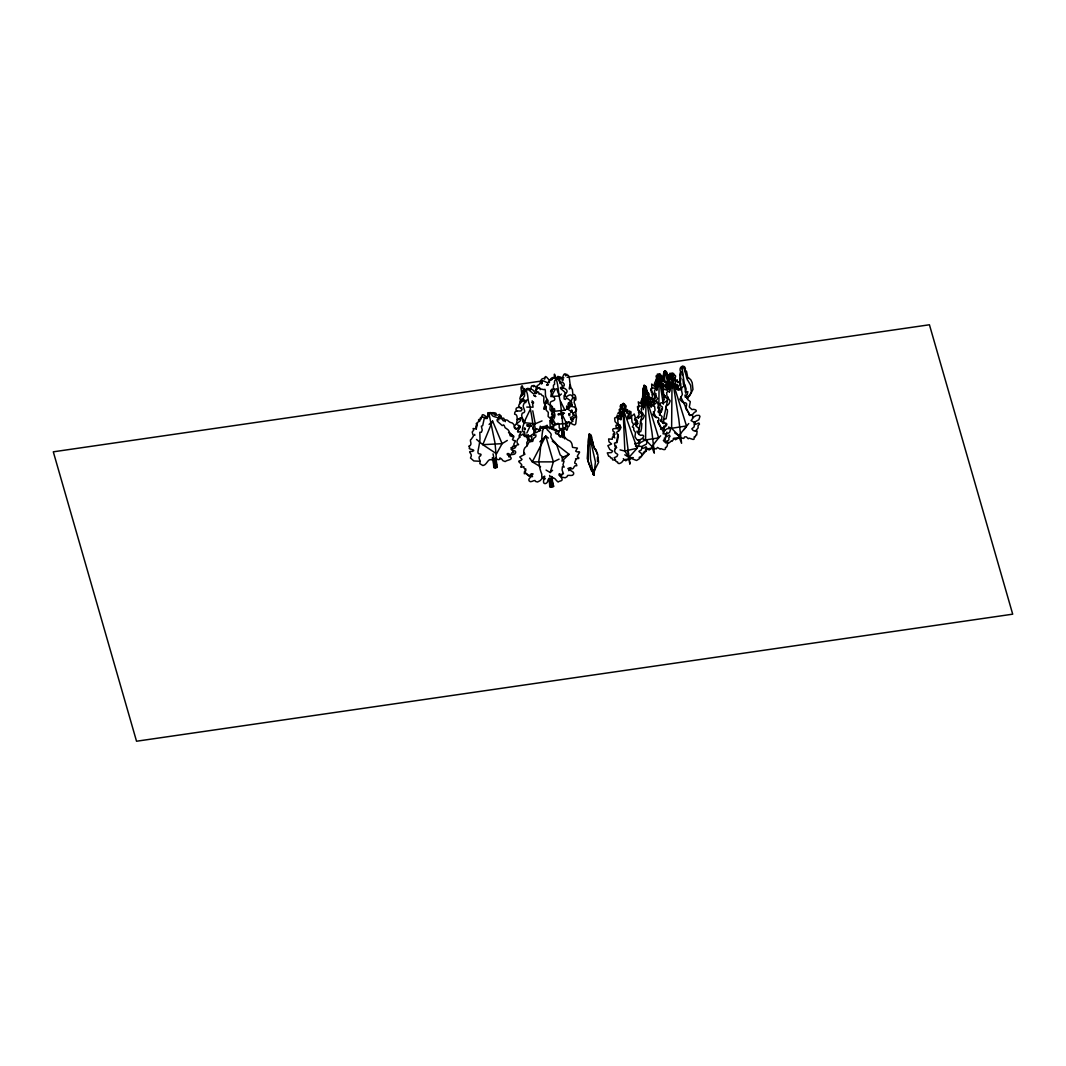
<?xml version="1.0" encoding="UTF-8"?>
<svg xmlns="http://www.w3.org/2000/svg" width="1066" height="1066" viewBox="0 0 1066 1066"><rect width="100%" height="100%" fill="white"/><g stroke="black" fill="none" stroke-linecap="round" stroke-linejoin="round"><path stroke-width="1.5" d="M662.306 381.148C664.265 377.271 663.052 383.8 664.664 381.508L665.81 381.508L666.103 384.373L663.758 386.332M659.734 375.019L659.627 373.846L658.948 374.139C657.469 376.578 656.643 379.949 657.682 382.934C653.711 388.144 660.4 383.414 657.242 387.318L657.029 389.69L655.537 389.383L654.511 390.676L654.924 394.18L657.549 398.711L655.91 401.189L653.938 401.775L654.098 404.027M551.029 416.846L551.109 419.631M627.754 411.956C628.061 411.796 625.409 406.293 625.049 410.29C622.251 409.597 627.181 407.465 624.609 406.119L623.503 403.987L621.172 405.786L621.505 408.944L620.412 410.716L621.864 413.421L619.666 414.541L620.199 415.327L621.904 414.887L621.998 415.767L620.572 419.284L618.906 418.951L617.734 420.231L618.16 423.788L621.038 427.253L620.026 429.558C619.08 431.783 615.415 430.677 617.254 434.248L618.267 434.861L618.333 436.62L616.974 442.603L614.509 443.096L614.855 445.974L616.694 447.6C614.163 448.44 613.763 452.903 616.908 453.756L617.747 454.662L616.974 456.448L614.163 457.74L615.055 459.166C615.335 460.592 616.135 462.124 617.507 461.898C617.707 465.735 622.797 462.151 623.05 460.565L624.809 459.726L625.729 460.818L630.139 458.034L636.575 460.459L639.147 458.86L645.676 451.291L645.57 449.372L646.822 448.093L645.983 446.761L643.691 448.266L642.052 447.627L642.731 445.988L646.302 444.242L647.329 441.617L646.582 440.485L644.091 440.498C641.386 442.497 637.774 443.869 635.296 443.349L634.776 444.096M660.654 435.794L658.668 437.886L645.596 439.952L645.969 396.819L651.113 407.265M658.828 412.875L659.108 379.23L662.666 386.438M623.783 404.507L623.397 403.201L622.864 405.093L620.838 405.12L620.106 406.159L620.785 408.438L619.08 409.77L621.065 412.848L617.787 413.208L621.025 414.274L620.812 415.727L619.373 415.847L618.84 418.059L616.428 417.192L614.642 418.032L615.055 421.603L619.08 425.867L618.666 427.506L617.454 427.746C615.788 429.904 611.164 426.8 613.137 431.344L614.589 432.25L614.589 433.969L613.603 436.74L612.444 437.113L612.27 439.272L608.633 438.925L608.979 441.817L611.578 443.976L607.847 445.655L609.765 449.399L612.723 451.105L611.484 452.57L607.3 452.89L608.699 456.235C611.005 455.768 609.539 458.793 611.951 457.967L612.657 459.952L615.548 459.899M527.79 435.501L526.91 437.127L526.204 434.955M528.603 435.474L529.242 440.311L531.561 440.791M664.078 374.566C664.918 365.025 668.808 377.071 668.942 380.509M647.462 391.915L646.236 389.103C645.05 379.296 641.332 393.62 643.304 397.058M532.2 440.751L532.347 440.018M476.422 428.972L475.796 426.267L476.982 424.934M680.175 380.202L680.761 378.283M564.74 438.925L563.314 428.705L564.167 427.466M558.491 423.748C560.423 424.948 557.425 429.865 561.249 428.425L562.875 437.66M570.923 411.236C572.029 407.545 573.441 413.275 570.75 412.382M667.782 375.698L666.903 373.86M681.56 368.436C681.254 364.026 686.757 366.824 685.118 370.035L686.597 371.528L687.943 378.523L688.583 377.764L690.848 379.856L692.207 382.734L692.967 389.436L689.715 395.579L686.984 398.404M546.671 427.013L547.018 425.174L547.604 427.826M553.414 421.736L553.734 419.871L551.269 419.658M653.605 405.52L653.178 399.483L651.699 401.709M666.49 387.638L666.596 384.466M645.463 401.762L645.969 396.819L658.668 437.886L651.979 446.481L646.649 441.031M662.039 381.028L661.839 378.99L661.173 380.189M505.377 421.656L503.712 418.205C499.901 419.258 501.686 413.341 498.462 417.725M593.562 469.626L593.735 475.143L592.123 469.52M664.824 382.068C665.037 379.549 662.652 367.677 666.676 372.261M551.522 419.578C553.654 418.232 550.682 410.343 552.614 413.635L554.573 417.246L554.04 418.365L553.227 416.26L554.666 416.526L554.96 415.02L553.814 410.477L552.308 411.036L549.989 409.757L550.229 405.44L547.937 403.827L548.017 400.563L546.671 398.564C544.433 395.499 546.032 391.262 544.993 389.37C542.394 390.249 541.848 388.131 540.142 389.623C539.663 382.987 534.706 394.993 533.013 389.996C529.269 387.491 526.724 389.983 523.113 390.809L522.487 391.942L523.633 394.207L520.874 395.872L519.835 398.484L520.408 400.017L523.526 399.537C523.593 401.149 514.278 406.186 521.381 407.918C523.673 414.581 514.305 407.345 514.625 414.181C519.595 414.727 514.465 423.415 520.328 418.085C523.966 421.736 509.162 425.041 516.437 429.358M631.179 417.419L630.792 411.516L629.7 413.555M628.86 414.008L628.407 415.567M647.275 397.192L647.382 396.459C649.114 396.192 649.767 393.207 648.235 393.234L646.809 391.449L644.21 393.82L644.557 397.045L643.558 398.871L644.93 401.615L642.918 402.815L643.411 403.601L644.983 403.108L645.09 404.014L643.811 407.652L642.265 407.332L641.199 408.664L641.625 412.302L644.33 415.78L643.411 418.165C642.558 420.39 639.107 419.551 640.906 423.015L641.852 423.615L641.452 428.572L640.746 431.57L638.467 432.116L638.667 434.515M638.8 441.737L640.12 439.872M671.953 379.976L671.38 376.671M660.76 375.765L660.307 375.205M665.77 425.307L665.89 424.561M649.034 398.271L648.794 396.579L647.848 398.351M675.538 380.922L675.258 378.99L674.472 380.389M552.028 389.023L550.829 396.579L559.317 395.939L561.396 393.994M647.715 393.62L646.502 389.743C647.142 384.133 642.185 385.266 643.717 390.383M681.707 388.437L681.547 389.45L678.123 390.236L675.204 385.745C681.414 385.119 674.018 384.719 675.151 382.881C676.27 380.002 673.392 377.99 673.112 375.112C665.944 372.94 671.607 379.19 667.503 380.602C675.498 385.785 660.707 383.6 668.409 385.665M523.952 392.874L523.073 394.127L521.367 394.127L520.514 396.858M680.694 371.754C679.442 375.818 680.814 378.643 679.122 382.201M642.318 403.095L642.198 406.146M615.215 448.693L615.842 445.495M616.468 442.297L618.027 434.315M618.653 431.117L619.906 424.721M620.838 419.937L623.037 408.744L637.148 448.226L628.927 457.421L624.809 454.796M482.325 417.219L482.019 415.22C483.631 412.649 486.829 420.017 488.654 414.714C489.307 408.611 495.477 417.725 499.354 414.408L501.247 416.18L498.781 416.899L499.368 418.338L501.806 418.778L503.352 420.923C507.789 418.632 507.15 420.764 510.134 422.349L512.293 422.975C514.878 424.828 514.105 427.066 514.691 428.452L519.169 428.439L517.543 431.49L519.049 431.983C524.952 429.758 515.957 436.9 520.288 436.9C518.356 438.019 514.798 441.83 518.609 444.682C515.224 444.362 516.57 448.093 513.825 448.426L510.774 447.88M638.494 431.957L642.571 412.782M643.251 409.597L645.969 396.819M653.991 403.334L656.03 393.687M656.723 390.476L658.082 384.04M662.746 423.029L668.249 397.085M669.288 392.221L671.007 384.12M680.534 373.873L680.494 375.432M528.23 434.928L527.19 437.353L528.203 438.233M545.379 478.767L543.22 478.727L542.807 477.555L540.222 480.593L537.557 481.992L535.572 481.472C535.252 478.394 530.761 483.737 529.029 480.819L528.883 479.207L533.093 473.89L531.374 473.704L529.709 475.409C526.95 476.355 527.497 471.865 524.299 473.77L524.405 471.718C527.843 470.306 522.82 468.307 523.886 466.721L520.928 467.308L520.794 466.388C525.018 464.549 514.572 461.018 520.741 460.605L522.02 459.366L519.755 456.928L523.952 454.782C524.059 453.01 522.993 450.745 524.832 447.867L526.684 446.161C529.162 443.296 527.683 441.084 532.68 441.391L533.6 438.379L535.758 436.74L535.958 434.928L533.466 435.354L534.812 432.583C539.503 433.649 542.114 422.736 544.993 427.826L545.632 428.319M677.909 386.598L677.39 387.424M525.831 468.933L525.085 472.678L528.963 476.076L532.574 476.635M673.872 375.632L673.445 374.526M679.655 383.653L680.241 382.294L680.748 383.533C680.721 387.691 681.574 390.276 682.387 394.46L679.841 399.297L681.76 401.536C683.586 403.801 687.623 401.096 686.531 405.866L685.451 406.879L685.891 408.864L688.583 412.595C688.449 417.152 693.153 414.821 694.246 412.515C699.189 410.73 694.299 408.611 691.981 409.584L689.276 407.092L690.315 401.642L687.623 399.47L687.89 396.885L685.665 396.405L687.224 394.7L687.876 391.622L685.331 392.061L686.158 388.983L684.932 384.906L682.973 386.838C678.762 390.023 676.297 389.703 679.802 384.4L679.642 381.575L677.43 382.654L677.203 380.069L675.804 381.521M552.788 427.479L554.04 425.907L553.707 424.748L555.026 424.028L554.866 422.536L551.655 420.191M546.072 470.079L550.203 472.544L553.361 461.871L545.792 436.061L539.902 441.764M624.809 405.666L624.41 404.707M651.379 402.482L650.9 403.761M617.374 429.012L616.308 427.533C614.802 422.989 617.587 426.52 619.439 425.374M570.91 467.494L568.738 470.692M551.162 411.596L552.628 407.212M669.408 388.81L669.621 387.651L667.849 387.664L667.236 390.263L664.464 389.33L662.399 390.383L662.892 394.513L667.516 399.324L667.05 401.256L665.664 401.576C663.785 404.147 658.388 400.709 660.693 405.919L662.359 406.932L662.359 408.931L661.226 412.182L659.907 412.675L659.468 415.22M660.36 421.257L660.507 420.097M527.79 435.195C528.203 437.5 521.354 437.153 524.872 433.942M667.303 389.077L665.93 387.744M476.289 423.495L477.475 423.775M552.401 477.128L552.255 481.765L553.827 486.402L550.029 486.389L549.35 479.78M529.082 424.868C526.377 427.906 532.267 425.107 526.99 425.107M525.605 402.721L526.924 399.843M542.034 420.923L535.252 423.775L523.899 422.682L529.855 410.157M526.817 433.036L530.788 424.668M679.442 383.267L680.534 380.962L680.548 371.541C678.789 368.729 682.053 363.906 682.853 369.103M621.798 414.341L620.505 414.487L620.172 416.46L617.121 415.06L617.454 418.725M544.153 428.319L544.393 427.826C544.793 423.269 546.898 430.677 548.564 431.024C552.255 434.795 551.095 434.275 550.776 436.767C552.961 442.137 555.826 441.244 557.158 446.214L560.156 454.849L562.701 457.008L562.235 460.032L564.047 461.165L562.955 464.856L564.154 467.108L562.382 466.788L562.088 469.986L563.448 473.85C561.049 472.211 562.781 477.022 560.663 475.076C559.184 471.758 558.171 475.05 560.41 476.355C564.94 481.925 559.45 480.3 558.144 482.032L556.519 480.619C553.347 475.503 548.843 477.808 552.788 487.029L550.829 485.909L550.416 482.272M695.285 431.237L698.137 427.946L698.017 425.72L699.443 424.175L698.936 422.989C697.87 423.029 693.02 426.573 694.352 422.323L698.843 419.724L699.989 416.38L699.163 415.327L696.311 415.434L692.42 417.925M530.601 389.61C532.041 380.855 534.066 390.049 533.879 385.372C535.758 387.384 536.491 385.452 535.958 390.236M566.006 422.669L567.299 425.894L565.673 426.693M637.814 446.934L639.16 444.349M551.588 414.447L552.708 412.715M597.506 461.365L597.453 457.274M558.491 413.795C557.358 417.232 562.088 412.116 558.238 414.154M652.978 446.201L652.845 447.693L649.061 450.025L648.195 448.919L646.942 449.306L646.023 451.398L645.33 451.051M552.135 485.71L551.109 487.282C551.762 478.847 548.843 475.263 547.458 482.005C546.312 484.404 541.595 484.843 544.273 478.514C546.192 471.732 541.075 482.791 541.821 474.183C539.902 469.613 539.303 466.268 538.876 460.365C540.649 452.863 540.022 445.535 542.114 438.886C541.128 440.738 543.087 422.509 544.979 428.186M594.495 469.786L593.602 475.116L590.537 459.166L589.285 433.715L589.844 436.394M663.505 381.322C662.359 379.829 663.825 368.689 665.077 371.448M521.74 417.685L517.197 419.458L516.49 423.988M660.547 429.318L661.293 428.265C665.904 428.332 669.968 421.736 663.505 423.495L661.12 421.31L662.039 416.5L659.667 414.594L659.907 412.329L657.949 411.902L659.894 407.692L657.655 408.078L658.375 405.373L657.296 401.775L655.59 403.481C651.886 406.293 649.7 405.999 652.792 401.336L652.659 398.857L650.7 399.79L650.5 397.525L648.861 398.911M662.479 381.162L663.438 380.482L662.865 377.79M553.56 411.743C556.679 408.371 552.734 407.092 552.281 410.597C551.389 409.357 553.001 405.346 551.029 405.813C547.311 399.044 557.065 402.881 554.307 397.405L553.934 396.992C548.537 396.112 559.437 386.332 553.347 389.503L553.454 385.199L554.626 384.266C553.201 377.924 559.73 377.204 559.956 383.427L561.555 383.92L562.821 388.011C554.813 386.771 570.057 392.848 564.101 395.393L564.154 398.964L565.366 399.43L566.579 397.911L570.297 400.589L569.51 403.254L568.591 403.095L569.577 405.84L568.391 405.546M674.751 432.929L678.869 435.701L688.729 423.548M543.647 428.625L544.193 427.959C545.792 422.123 551.482 431.917 555.879 429.358L557.944 431.61L555.266 431.97L555.906 433.649L558.544 434.555L560.236 437.167C565.167 435.341 564.38 437.82 567.605 439.898L569.95 440.964C572.615 443.243 571.976 445.708 572.562 447.347L577.426 448.106L575.667 451.158L577.292 451.957C583.728 450.452 573.908 456.994 578.665 457.527L578.758 458.46L575.56 458.806C577.052 460.046 572.349 463.444 576.24 463.79L576.853 465.735C573.175 464.816 574.694 469.08 571.682 468.987L569.537 467.854L567.818 468.574L573.468 472.385L573.708 473.984C572.748 477.355 566.739 473.531 567.125 476.649L565.193 477.768L562.102 477.248L559.277 475.13M644.53 451.531L643.144 453.037M683.972 429.651L685.998 427.226M665.904 443.136L668.928 439.658L668.822 437.7L670.074 436.34L669.235 435.008L666.916 436.62L665.544 436.38L665.597 434.701L669.541 432.423L670.554 429.478L669.834 428.559L667.316 428.652L663.891 430.837M489.094 424.455L491.399 422.136M521.7 395.952C522.034 391.435 519.981 386.625 521.727 386.452C522.46 390.836 521.354 383.627 522.553 386.492C522.913 387.744 524.192 392.341 524.179 388.584C529.082 391.862 526.977 400.23 529.642 404.84C532.32 419.165 532.067 418.698 534.199 433.502M675.338 381.641L676.99 380.109L677.163 380.895M550.203 472.544L552.561 470.266M561.995 461.152L569.071 454.303L552.255 441.137M561.875 413.328L561.622 414.101L563.208 414.408L563.581 413.315L561.662 413.262L564.474 413.102M653.298 393.834L651.926 394.26L652.565 396.445L651.273 399.044M664.265 425.787L663.345 427.626L664.718 430.917M549.07 428.838L552.001 426.307L553.507 427.133C552.881 432.17 561.502 429.238 558.291 433.542L559.33 436.181C563.115 435.048 561.995 434.635 564.127 437.1L564.567 438.019M643.318 398.551L642.718 400.23M517.863 431.93L518.582 429.398M633.337 457.66L631.245 457.62M665.57 387.624L667.622 385.599M687.17 398.551L691.368 392.488L690.608 385.292L688.33 381.188C686.158 379.123 686.611 374.739 684.572 370.915C685.611 368.983 682.44 364.385 681.68 367.583M653.538 451.464L651.846 446.454M630.539 457.541L630.219 458.873L624.063 459.646L623.317 458.647M522.113 401.242L522.1 399.244M508.935 456.994L509.588 456.115C509.268 453.263 515.011 455.915 515.678 452.704L515.451 451.264L511.027 449.359M554.213 411.289L564.873 410.21L572.255 405.413L568.445 402.575M552.761 424.721L566.472 423.335L568.924 421.736M571.376 420.137L573.841 418.552M549.39 381.282L548.524 381.775L549.523 382.587M507.309 440.431L502.086 443.669L482.791 444.669L476.515 439.419M679.788 437.127L675.564 439.725L674.085 438.499L672.113 441.284L671.327 440.898C669.768 442.523 667.063 444.975 666.916 441.164L665.717 441.097M665.85 435.115L666.93 432.09M559.077 459.126L553.361 461.871L532.294 461.871L529.615 458.087M561.929 457.754L569.071 454.303M558.051 423.202C555.972 424.961 555.852 425.174 552.588 424.455M558.544 430.891L561.662 429.984L562.888 436.514M492.132 458.047L493.105 458.233L493.798 467.548L497.302 467.001L495.25 460.245L495.197 461.351L494.624 459.539L495.597 468.054L494.717 463.483M480.166 461.285L473.81 460.938L470.506 458.007L471.332 455.835C471.812 453.343 466.602 450.918 472.438 451.424C476.089 449.985 471.412 449.492 469.946 448.933C468.027 448.559 470.972 446.854 468.707 446.281C473.69 444.788 468.4 439.978 471.332 439.165C471.785 437.873 474.703 435.741 472.904 434.582L472.198 431.996L473.73 430.131L473.077 428.519L476.062 428.892L477.168 425.481C473.97 423.322 481.366 421.03 481.352 417.645M648.728 397.351L648.901 396.552L649.594 398.031L650.18 397.471L650.38 399.99M639.147 457.367L641.279 456.568C644.37 451.957 634.99 452.131 641.039 450.252L642.212 447.747L641.625 446.427L635.469 446.094M527.124 426.213L529.202 425.574L527.097 424.814M635.829 425.934L637.441 422.922L637.441 421.163L635.976 420.284C633.95 415.7 638.694 418.711 640.346 416.46L641.572 416.166L641.985 414.474L637.908 410.237L637.481 406.599L639.294 405.68L641.732 406.492L643.944 402.535C635.749 401.722 647.768 401.962 642.238 398.657C644.57 397.338 641.412 392.581 645.516 393.141C648.261 393.421 648.754 397.911 648.688 400.003C647.702 401.615 654.218 401.975 648.754 402.522L651.299 406.466L653.018 405.64L654.617 406.559L655.057 410.183L652.832 414.447L654.511 416.42C656.123 418.405 659.667 416.033 658.708 420.217L657.762 421.11L658.148 422.869L661.133 428.359L663.931 428.119L664.278 431.064L662.985 433.795L665.157 433.942L666.01 435.021L665.317 438.806L663.358 440.458L664.651 442.004L668.036 442.43L667.423 444.109C667.516 445.668 666.956 447.334 665.464 447.507C666.117 450.958 662.799 449.359 660.893 448.613L660.187 449.172L657.522 447.414L656.296 448.893L651.366 447.947M638.347 442.683L639.587 442.297C639.946 441.284 638.214 439.578 636.802 439.592L634.963 436.754L635.496 432.543L633.697 429.971L633.804 427.919L632.338 426.866C634.403 424.601 632.991 423.482 632.045 422.123L631.565 417.139L630.352 418.165C629.54 418.911 625.569 419.205 627.594 416.846C629.087 416.579 628.673 412.862 627.354 412.862L626.621 413.102L626.835 412.022C625.969 410.397 624.17 412.062 624.316 409.384M637.148 448.226L624.849 451.051L620.039 449.879M643.438 405.493L638.268 401.829L639.04 406.972M500.567 458.047L499.621 458.114M527.337 445.735L526.711 442.83C528.243 439.858 527.31 440.511 531.428 440.458L531.854 437.593C527.523 434.368 537.077 434.661 535.225 429.931L536.571 428.665L540.808 430.691M667.742 385.759L669.754 385.759L669.501 387.451L667.209 385.732L666.516 382.574L666.676 381.615L668.622 382.667L668.036 380.642L668.742 380.389M673.286 438.459L680.228 437.366M653.165 447.947L647.049 448.906L646.302 447.92M636.882 431.21L637.202 432.183L638.614 432.156M542.421 380.895L53.3 451.824L136.528 741.23L1012.7 614.176L929.432 324.77L567.125 377.311M549.003 379.936L552.308 379.469M560.543 378.27L563.834 377.79M638.188 407.452L638.134 408.998M661.506 409.038C661.613 410.823 657.802 409.957 661.24 412.129M517.903 427.946L519.222 427.799L519.981 425.96M661.48 381.268L663.305 379.949L663.478 380.975M521.794 409.091C520.008 406.066 513.585 407.305 516.85 411.17M689.475 415.154L692.46 414.834L692.86 418.178L691.074 420.604L694.832 422.669L694.046 426.973L691.821 428.852L693.286 430.611L697.124 431.104L696.698 434.955C694.312 434.595 696.778 437.726 694.206 436.873L694.073 439.152L693.1 439.459L689.022 438.126L688.21 438.752L686.357 436.833L684.599 436.9L683.786 438.432L678.189 437.38M526.764 407.079L533.053 407.172L532.187 400.789M649.834 398.95L652.392 399.244L655.204 397.405L655.27 396.285L651.326 392.181L650.913 388.677L652.672 387.784L655.03 388.57L657.162 384.746C649.247 383.973 660.853 384.2 655.51 381.015C657.762 379.736 654.724 375.139 658.681 375.685C661.333 375.938 661.799 380.282 661.746 382.294C660.787 383.867 667.076 384.213 661.799 384.733L663.678 387.931M523.792 399.577L519.942 401.136L519.595 404.001M566.646 421.949L568.058 422.962L568.711 421.963L569.857 423.095L573.028 421.137L570.297 417.419L572.269 416.926C577.199 411.862 564.753 410.117 566.792 405.946L569.404 408.091L569.017 405.959L574.121 406.985C580.544 410.503 572.109 412.502 573.268 414.421C574.907 415.567 577.585 416.633 573.641 417.659L572.429 419.644L570.71 419.324M620.812 408.131L620.332 409.264M562.795 385.985L564.127 385.932L564.314 384.266L562.675 382.148L560.689 382.268C557.571 381.601 561.622 379.136 559.264 378.124L557.665 378.084C555.346 378.936 553.187 375.858 550.776 378.776C550.602 382.094 547.564 378.377 546.698 377.217C543.887 374.379 545.632 381.615 544.073 378.31C542.634 378.643 539.343 379.136 542.128 383.134M525.485 435.821L531.974 436.434M560.17 429.531L562.115 430.517L562.009 428.892M673.699 380.002L673.032 379.776M488.908 414.634L488.881 413.195L495.064 443.296L496.423 458.953C500.22 461.631 500.141 455.928 502.885 460.685L505.204 461.578C506.923 459.619 515.504 460.086 508.522 455.542C505.297 453.916 508.429 452.25 509.854 454.742C512.253 455.142 510.707 451.424 513.652 452.584L511.907 449.346L512.546 446.308L514.918 446.441L514.838 445.601C511.187 444.615 518.542 439.965 513.705 440.498L512.48 439.565L513.732 437.113L510.108 435.767C509.681 434.168 509.948 431.97 508.042 429.771L506.283 428.505C503.752 427.946 505.164 423.269 502.206 425.561L497.476 421.376L496.956 419.804L498.941 419.857L497.369 417.579L493.158 416.286L490.133 413.062L488.774 413.395L487.175 418.512L484.244 418.432L482.685 425.68L481.366 426.187L482.245 430.091L481.379 432.29L479.82 432.263L480.006 438.526C479.833 442.31 478.847 446.614 477.954 451.438C477.128 455.808 482.938 452.384 480.5 455.902L479.953 455.888C477.408 457.754 481.112 460.312 479.833 463.643L482.871 465.549C487.015 465.189 487.828 457.967 491.533 459.859L493.531 458.473L494.397 467.881L496.529 466.575L495.49 461.298M664.971 440.071L664.318 438.046M667.849 377.217L668.675 380.016L669.648 379.936M551.588 428.439L550.043 427.812C550.522 426.187 549.323 417.539 550.562 420.99L552.468 424.401L551.628 418.312L550.256 418.392L548.124 416.446L548.297 412.369L546.178 410.117L546.218 406.985L544.979 404.654C541.941 401.802 545.899 395.166 542.168 395.659C540.702 392.634 540.249 394.633 538.916 394.034L538.836 392.408L537.477 391.555L533.693 393.954L528.043 389.303L526.191 390.409L523.353 389.929L522.793 390.836L523.966 392.701M668.662 389.237L663.305 384.959L663.452 389.903M656.23 387.704L651.686 384.066L651.819 388.277M656.03 379.962C656.31 382.294 651.859 382.774 657.056 386.345M638.148 439.925C642.691 440.151 646.716 433.809 640.346 435.341L637.988 433.129L638.894 428.479L636.562 426.533L636.788 424.335L634.856 423.842L636.775 419.804L634.563 420.111L635.296 417.499L634.23 413.954L632.524 415.553C628.86 418.178 626.715 417.859 629.766 413.368L629.633 410.943L627.701 411.809L627.514 409.584L625.462 410.89L624.423 408.451C626.168 408.238 626.781 405.333 625.276 405.32L624.276 403.748L623.13 403.761C623.543 406.319 620.452 403.374 620.838 405.706M629.846 459.193L629.766 457.94M621.105 413.062L619.239 411.463L620.732 411.916M645.29 393.634L645.143 391.142L647.035 402.162M517.663 424.988L519.622 425.694M664.744 395.419L663.838 394.9M652.898 392.968L650.98 389.783L651.792 389.89M665.224 423.508L663.931 422.722L663.532 419.378L666.117 418.751L667.463 411.769L667.369 409.717L666.303 409.038C664.265 405.107 668.169 406.053 669.155 403.521L670.194 400.816L667.116 396.858L666.623 392.728L667.849 391.209L669.595 391.568L669.848 388.77L671.06 387.438L670.367 386.438C665.171 387.225 674.485 384.066 669.368 381.188C671.007 378.337 669.328 375.485 672.166 373.446L673.472 373.393L674.631 375.192C676.377 375.152 675.631 378.563 673.659 378.856L673.579 380.082M542.114 428.505L540.289 426.2L539.156 431.237M638.134 423.562C635.909 422.163 636.575 424.628 635.056 424.455M668.542 427.066L671.62 428.279L678.869 435.701M642.878 438.886L645.596 439.952M531.254 440.564L530.775 441.644M669.914 378.23C668.782 378.03 668.009 374.806 669.182 375.205L669.994 373.18L671.86 375.858L678.829 419.338L681.574 443.296L678.456 435.501M657.296 378.35L656.043 375.978L657.282 375.405L657.376 374.046L658.961 376.338L663.265 404.001M568.445 403.374L572.255 405.413M560.503 387.464C563.954 387.238 570.457 390.849 565.06 393.847C564.793 401.003 569.151 392.155 571.922 395.792C574.787 397.565 569.324 400.723 571.842 402.815L571.736 404.374L569.217 402.988L567.872 404.387M638.561 439.818L639.68 442.83M525.991 435.314C529.362 437.473 524.499 440.365 531.161 440.644M540.569 466.801L532.294 461.871L545.792 436.061L548.377 438.086M508.509 432.53L513.825 436.38L510.054 433.236M520.115 434.661L521.141 435.301L523.02 434.035C523.459 437.433 526.351 429.904 523.326 431.983C519.768 429.451 528.403 415.833 523.153 422.203C524.086 418.258 520.315 417.419 522.193 413.235C526.164 412.315 524.552 410.836 523.313 406.866C522.793 404.44 525.032 402.455 525.458 400.43C522.766 402.442 522.567 397.631 524.579 395.966C524.112 392.568 525.525 386.811 529.549 388.677L529.855 389.69M643.065 397.805C642.998 399.817 638.707 399.843 643.344 404.054M479.66 421.496C476.196 418.552 481.352 420.217 480.3 417.965C482.152 414.874 487.149 420.91 488.574 414.834C488.761 411.303 499.874 412.662 495.104 414.861L495.21 415.394M492.985 457.62L494.091 467.081L496.916 467.614L496.183 465.722M552.521 428.825L555.306 430.144M614.855 437.926C612.897 437.353 612.377 431.25 614.802 434.448M524.219 452.53L524.885 454.449M646.849 402.002L651.939 432.076L654.337 453.157L653.751 451.504M663.532 403.628L662.746 401.709L664.345 399.523L663.585 396.952L665.051 395.792M638.467 418.258L637.774 416.566L639.187 414.647L638.521 412.382L639.946 411.942L638.494 409.704M549.59 475.396L549.829 476.502M628.927 457.421L624.849 451.051L623.037 408.744M665.344 373.566L665.73 374.766M538.463 388.251C534.452 384.533 539.689 386.212 540.062 382.801L541.062 382.641L541.448 384.013L542.301 383.254C541.008 376.751 549.11 386.372 549.376 381.002L553.667 377.83L556.612 378.63L557.838 376.445L560.929 377.177C562.648 381.215 563.115 372.46 565.34 373.913C565.58 379.269 566.379 371.541 567.205 375.285C570.656 373.713 568.618 386.918 572.362 389.516L572.935 394.98C575.853 392.235 576.693 401.482 575.174 400.083C573.082 393.807 574.92 399.79 574.148 402.602C576.786 407.185 574.907 412.089 576.559 416.926L575.747 423.868L574.734 424.948C571.549 424.894 570.03 420.35 569.071 426.24C566.859 426.107 567.818 433.356 565.819 428.878L563.181 429.491L563.967 437.34M663.652 392.261L662.479 391.688L663.598 394.327M674.192 383.627L677.057 389.436M680.641 396.712L689.968 415.607M653.325 411.743L656.27 417.712M657.735 420.697L663.625 432.636M638.361 440.071L639.827 443.056M560.583 401.402L564.873 410.21M560.743 411.596L566.472 423.335M560.849 414.368C561.782 416.753 560.463 411.916 560.929 414.554M474.796 435.394L474.676 434.408M522.82 401.376L522.127 398.657M488.788 415.953L488.001 412.635L488.108 416.486M522.966 420.151L523.899 422.682M536.518 392.141L536.851 393.061M556.652 388.677L559.317 395.939M565.793 422.602C563.967 424.361 568.458 428.399 563.821 428.026L563.154 428.958L564.34 437.433M645.143 389.703L645.45 391.555M664.504 396.685L658.681 379.003L658.721 380.988M522.86 400.43L522.54 399.097M672.406 387.438L672.046 385.719M493.052 453.863L494.411 460.832M672.793 373.473L671.846 373.273C671.593 377.071 670.954 370.835 671.1 374.552M672.06 384.613L672.619 387.757M644.557 386.505L644.21 384.986L644.25 394.393M645.53 400.696L645.73 401.615M671.86 380.402L671.54 379.003L671.633 380.029M645.61 398.031L645.716 398.284M645.969 401.522L645.516 398.271M562.981 436.354L561.835 429.465M496.143 463.976C498.275 468.96 494.424 453.143 496.423 458.953M532.773 410.823L535.252 423.775M534.359 423.962L535.612 430.424M551.762 476.502L553.174 485.909L549.763 487.015L549.243 478.141M658.388 375.778C658.108 372.047 658.548 377.044 659.214 374.286L660.32 374.233L661.306 375.765C662.785 375.738 662.159 378.63 660.48 378.883L660.414 379.922M684.945 395.1L685.265 397.178M629.54 461.391L629.846 464.163L622.504 404.467M629.633 462.298L629.673 462.564M668.142 383.227L664.611 371.021L663.145 378.457M622.691 405.84L622.411 403.734M550.909 476.342L551.295 479.14M629.06 458.633L629.393 460.779M648.368 394.953L648.781 397.991M648.115 395.193L648.355 396.992M628.394 453.69L628.114 451.531M563.328 436.247L562.901 432.796M554.52 377.764C553.574 370.195 555.439 375.765 557.092 382.268C558.344 387.478 559.01 397.885 560.303 401.362C562.582 420.777 562.168 418.019 563.648 437.66M647.635 394.14L647.662 392.355L646.609 392.461L646.236 391.129L645.516 393.141L644.157 391.462L643.438 393.247C641.639 392.901 644.77 398.151 644.264 394.806M591.044 444.029L590.777 443.19M685.811 393.287L681.707 366.491L682 368.703M683.426 384.546L682.946 379.283M682.507 374.766L682.267 372.061M588.845 443.549C587.286 439.179 590.577 428.825 591.377 438.392C593.362 442.243 592.896 447.254 594.881 448.639L596.24 450.052L597.093 454.289M685.918 395.06L685.998 396.912M641.652 404.853C643.025 400.136 642.931 373.153 646.369 393.767M588.019 450.811L588.285 462.111L593.909 475.103L595.428 461.924L589.178 434.528L588.019 450.811M672.046 379.256L671.62 428.279L686.477 425.947L672.046 379.256M588.805 435.874L587.233 458.473L591.443 470.679L593.309 472.438L593.602 475.116L593.949 471.305L598.586 462.298L597.706 454.209L595.454 449.985C593.296 448.226 593.722 443.056 591.643 439.032C592.776 436.847 589.298 431.89 588.832 435.941M519.115 427.466C522.567 429.212 516.797 422.776 519.115 427.466M532.32 402.335C534.199 405.693 533.693 399.67 532.32 402.335M550.935 390.316C549.376 393.487 553.92 390.969 550.935 390.316M568.924 413.994C568.711 418.885 571.403 411.756 568.924 413.994M532.947 428.092C533.466 432.423 533.32 425.094 532.947 428.092M531.241 426.333L530.455 425.281L531.241 426.333M561.942 415.993L562.275 418.352L561.942 415.993M525.285 429.238C524.046 431.996 523.952 424.841 525.285 429.238M562.088 379.842C562.728 382.081 564.22 377.937 562.168 379.696M547.404 384.306C544.473 386.518 550.922 384.453 547.404 384.306M569.964 388.37C567.818 392.115 571.483 378.683 569.964 388.37M533.906 395.473L535.665 396.499L533.906 395.473M534.626 392.874C536.225 395.433 537.371 391.102 534.626 392.874M544.673 408.944C542.674 411.303 544.633 403.068 545.632 407.025L544.673 408.944M546.285 403.148C544.18 406.213 546.112 397.245 547.378 400.803L546.285 403.148M492.559 420.977L482.791 444.669L496.529 453.783L502.086 443.669L492.559 420.977"/></g></svg>
